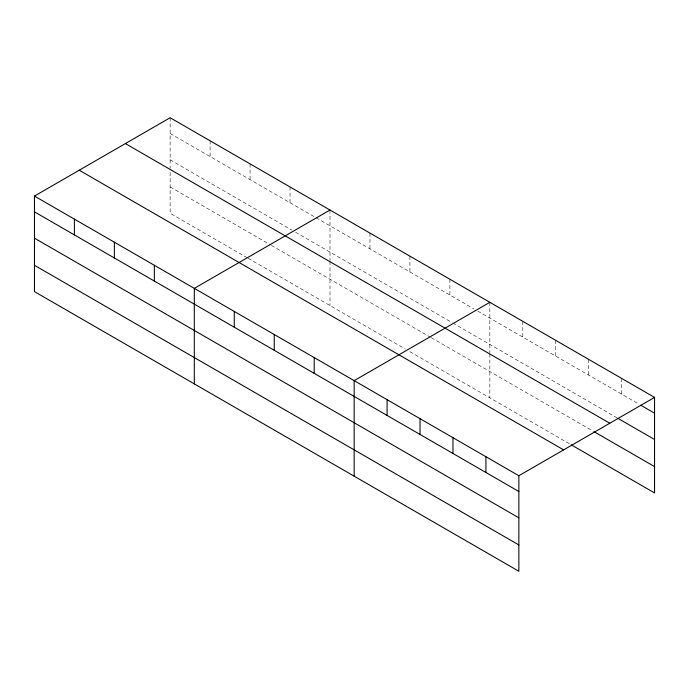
<?xml version="1.0" encoding="UTF-8"?>
<svg xmlns="http://www.w3.org/2000/svg" width="689" height="689" viewBox="0 0 689 689"><rect width="100%" height="100%" fill="white"/><g stroke="black" fill="none" stroke-linecap="round" stroke-linejoin="round"><path stroke-width="0.52" stroke-dasharray="3.44 2.58" d="M170.14 133.502L315.123 217.207M316.053 217.75L474.049 308.965M477.77 311.109L638.996 404.193M170.14 159.822L291.886 230.117M295.607 232.262L451.743 322.409M452.673 322.943L617.034 417.835M170.14 186.943L270.51 244.888M271.44 245.43L430.367 337.179M431.297 337.722L593.246 431.219M247.282 257.798L170.14 213.263L170.14 169.21M248.212 258.332L405.278 349.013M409.921 351.7L570.371 444.327M621.607 378.382L621.607 394.16M588.673 359.365L588.673 375.143M555.73 340.349L555.73 356.127M522.787 321.332L522.787 337.102M489.853 302.316L489.853 352.751M489.853 353.793L489.853 397.846M449.883 279.243L449.883 295.013M409.921 256.17L409.921 271.94M369.959 233.097L369.959 248.867M329.997 210.024L329.997 260.459M329.997 261.501L329.997 305.554M290.035 186.952L290.035 202.721M250.064 163.879L250.064 179.648M210.102 140.806L210.102 156.575M170.14 117.733L170.14 168.168"/><path stroke-width="1.03" d="M34.45 196.072L518.86 475.737L518.86 571.267L34.45 291.602L34.45 196.072L170.14 117.733L654.55 397.398L654.55 492.928L571.284 444.861M329.997 210.024L194.307 288.364L194.307 383.894M489.853 302.316L354.163 380.655L354.163 476.185M518.86 475.737L654.55 397.398M640.822 405.253L654.55 413.176M617.947 418.361L654.55 439.496M125.364 143.579L609.774 423.253M594.159 431.745L654.55 466.608M79.226 170.217L563.636 449.891M34.45 211.842L518.86 491.515M34.45 238.161L518.86 517.835M34.45 265.282L518.86 544.947M485.917 456.721L485.917 472.499M452.983 437.704L452.983 453.483M420.04 418.688L420.04 434.466M387.097 399.672L387.097 415.441M314.201 357.582L314.201 373.352M274.231 334.509L274.231 350.279M234.269 311.437L234.269 327.206M154.345 265.291L154.345 281.06M114.374 242.218L114.374 257.987M74.412 219.145L74.412 234.915"/></g></svg>
